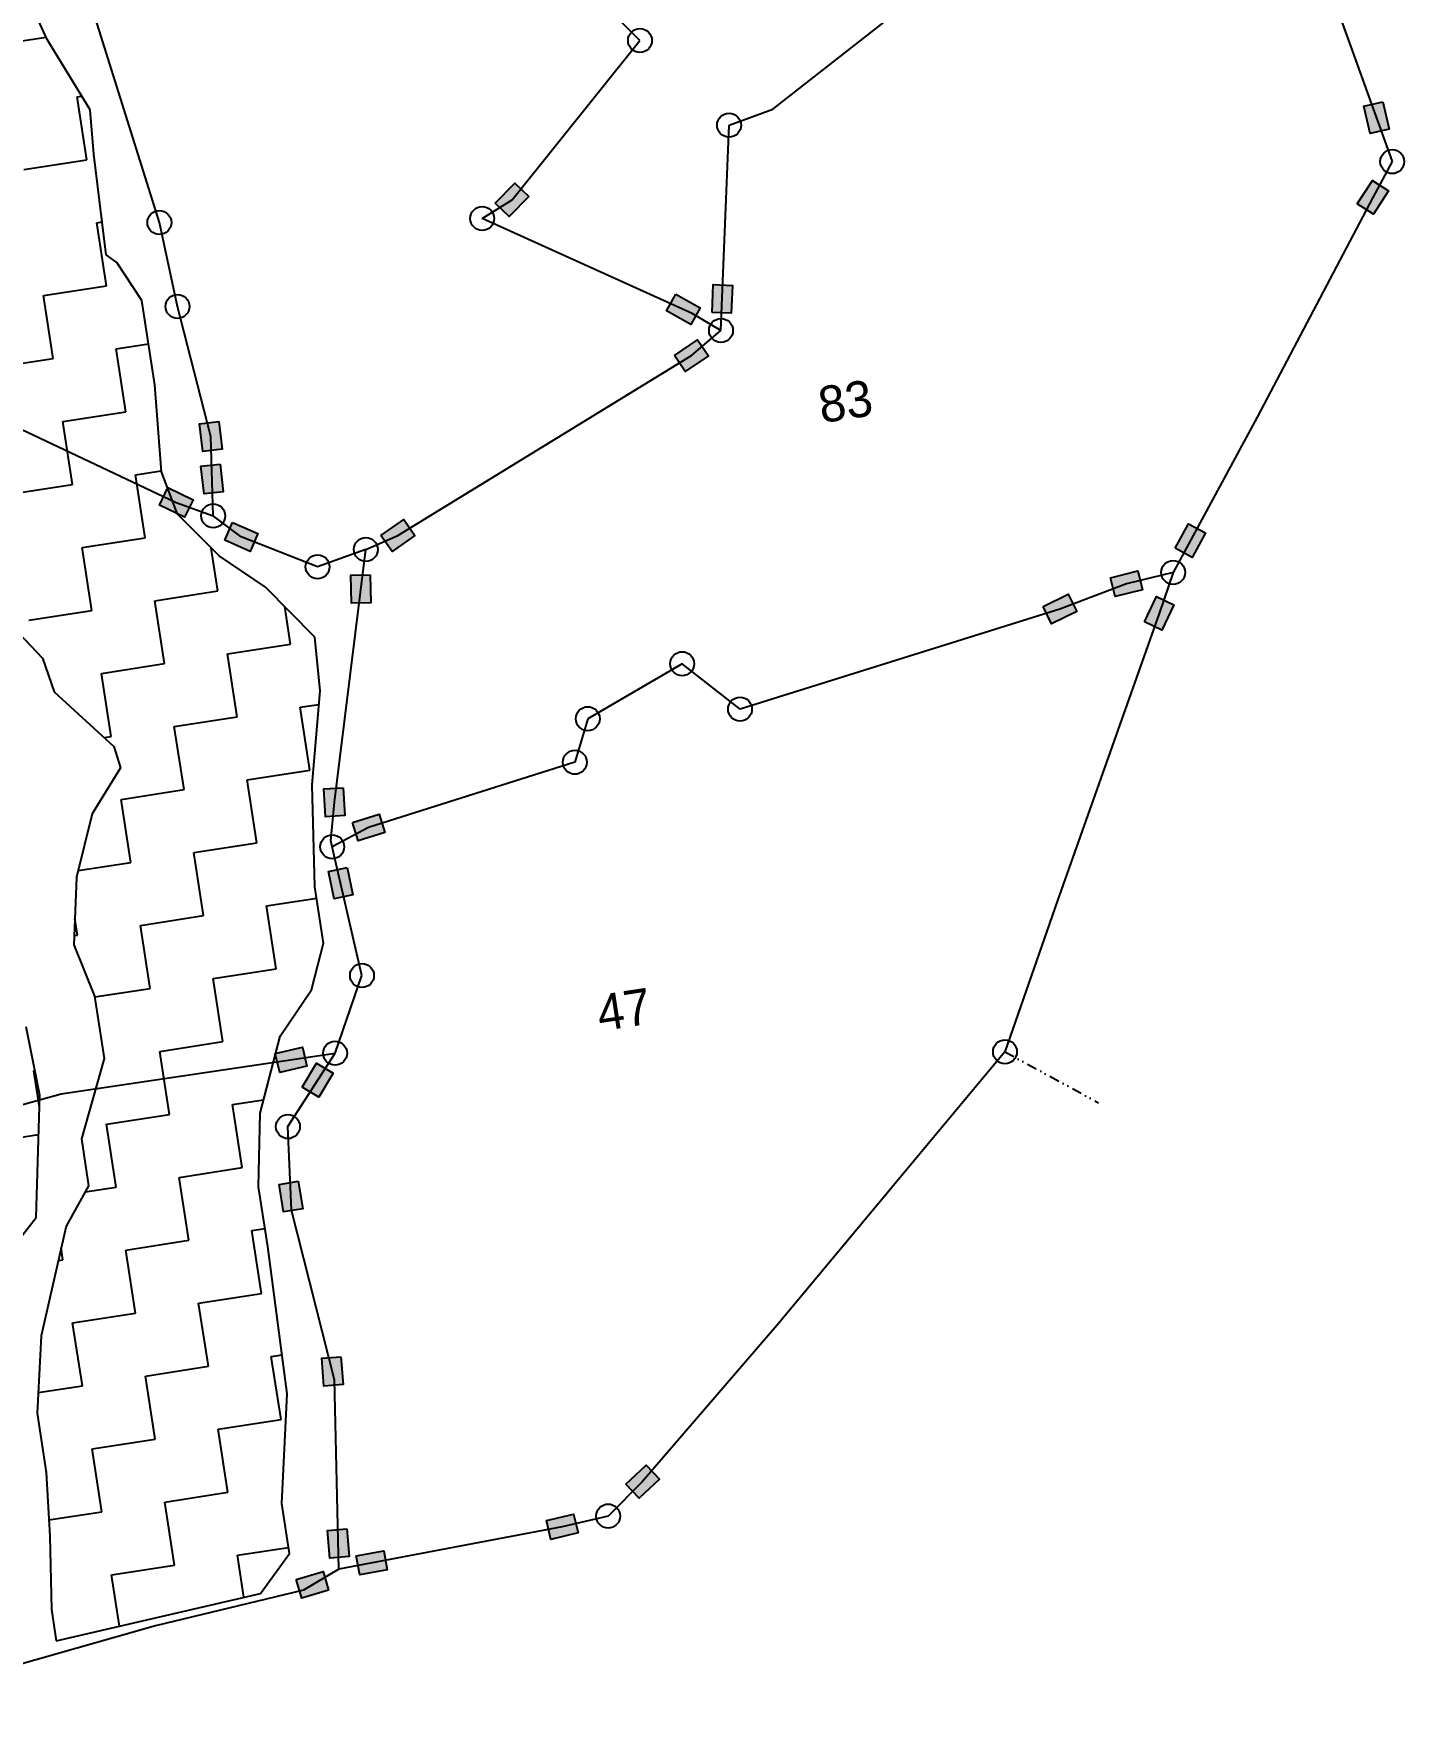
# Model space of a CAD drawing. Header units: metres. Extents: x 301485 to 306458, y 1961153 to 1964216.
# Drawn here: x 304874 to 305555, y 1961582 to 1962420 of the extents above; entities that cross this region are included whole.
import ezdxf

# ---------------------------------------------------------------- set-up
doc = ezdxf.new("R2010")
doc.units = ezdxf.units.M
doc.linetypes.add('DIVIDE', pattern=[1.25, 0.5, -0.25, 0, -0.25, 0, -0.25])
for name, color, linetype in [('POLY_HATCH', 12, 'Continuous'), ('POLY_PARCEL', 6, 'Continuous'), ('TEXT_PARCEL', 7, 'Continuous'), ('V_BOUND_LINE', 7, 'Continuous'), ('V_DIVIDE_LINE', 7, 'DIVIDE')]:
    doc.layers.add(name, color=color, linetype=linetype)
doc.styles.add('TEXT_MAP', font='')
doc.styles.get('TEXT_MAP').set_extended_font_data('Kruti Dev 050')

msp = doc.modelspace()

# ---------------------------------------------------------------- hatches: boundary and pattern name
for points in [[(305537.94, 1962370.74), (305547.29, 1962372.89), (305544.18, 1962386.41), (305534.83, 1962384.26)], [(305547.06, 1962342.3), (305539, 1962347.5), (305531.48, 1962335.84), (305539.55, 1962330.64)], [(305120.09, 1962339.41), (305113.23, 1962346.12), (305103.52, 1962336.22), (305110.38, 1962329.5)], [(305200.59, 1962275.9), (305205.29, 1962284.27), (305193.19, 1962291.05), (305188.49, 1962282.68)], [(305221.26, 1962295.37), (305211.67, 1962295.74), (305211.12, 1962281.88), (305220.71, 1962281.51)], [(305209.31, 1962260.34), (305203.98, 1962268.32), (305192.45, 1962260.6), (305197.79, 1962252.63)], [(304958.33, 1962212.87), (304967.85, 1962214.01), (304966.21, 1962227.79), (304956.68, 1962226.65)], [(304958.89, 1962191.81), (304968.43, 1962192.86), (304966.92, 1962206.65), (304957.38, 1962205.6)], [(304949.24, 1962180.27), (304953.42, 1962188.9), (304940.94, 1962194.95), (304936.75, 1962186.32)], [(304981.87, 1962163.3), (304985.68, 1962172.11), (304972.95, 1962177.61), (304969.14, 1962168.81)], [(305063.61, 1962171.24), (305058.09, 1962179.09), (305046.74, 1962171.11), (305052.26, 1962163.26)], [(305456.17, 1962172.47), (305447.73, 1962177.03), (305441.13, 1962164.83), (305449.57, 1962160.26)], [(305032.18, 1962137.56), (305041.77, 1962137.82), (305041.39, 1962151.68), (305031.8, 1962151.42)], [(305424.83, 1962144.25), (305422.51, 1962153.57), (305409.05, 1962150.22), (305411.37, 1962140.9)], [(305392.19, 1962133.4), (305388, 1962142.03), (305375.52, 1962135.97), (305379.71, 1962127.34)], [(305440.47, 1962136.68), (305431.82, 1962140.84), (305425.81, 1962128.34), (305434.46, 1962124.18)], [(305019.28, 1962031.54), (305028.86, 1962032.13), (305028.02, 1962045.97), (305018.44, 1962045.39)], [(305048.69, 1962023.69), (305045.79, 1962032.84), (305032.57, 1962028.65), (305035.46, 1962019.51)], [(305023.47, 1961990.75), (305032.86, 1961992.72), (305030.02, 1962006.3), (305020.62, 1962004.33)], [(305009.96, 1961907.78), (305007.78, 1961917.13), (304994.27, 1961913.99), (304996.45, 1961904.64)], [(305023.05, 1961904.21), (305014.82, 1961909.15), (305007.68, 1961897.25), (305015.91, 1961892.32)], [(304998.43, 1961835.34), (305007.9, 1961836.87), (305005.69, 1961850.56), (304996.22, 1961849.03)], [(305018.36, 1961748.87), (305027.93, 1961749.59), (305026.89, 1961763.43), (305017.32, 1961762.71)], [(305185, 1961702.7), (305178.42, 1961709.68), (305168.33, 1961700.17), (305174.91, 1961693.18)], [(305144.6, 1961675.97), (305142.38, 1961685.31), (305128.89, 1961682.09), (305131.11, 1961672.76)], [(305021.33, 1961663.43), (305030.89, 1961664.22), (305029.75, 1961678.04), (305020.18, 1961677.25)], [(305049.88, 1961657.71), (305048.09, 1961667.14), (305034.46, 1961664.56), (305036.25, 1961655.13)], [(305020.76, 1961647.56), (305018.01, 1961656.76), (305004.72, 1961652.78), (305007.47, 1961643.59)]]:
    msp.add_hatch(color=256).paths.add_polyline_path(points)

# ---------------------------------------------------------------- linework, layer by layer
for points in [[(305544.18, 1962386.41), (305547.29, 1962372.89), (305537.94, 1962370.74), (305534.83, 1962384.26)], [(305531.48, 1962335.84), (305539, 1962347.5), (305547.06, 1962342.3), (305539.55, 1962330.64)], [(305103.52, 1962336.22), (305113.23, 1962346.12), (305120.09, 1962339.41), (305110.38, 1962329.5)], [(305193.19, 1962291.05), (305205.29, 1962284.27), (305200.59, 1962275.9), (305188.49, 1962282.68)], [(305211.12, 1962281.88), (305211.67, 1962295.74), (305221.26, 1962295.37), (305220.71, 1962281.51)], [(305192.45, 1962260.6), (305203.98, 1962268.32), (305209.31, 1962260.34), (305197.79, 1962252.63)], [(304966.21, 1962227.79), (304967.85, 1962214.01), (304958.33, 1962212.87), (304956.68, 1962226.65)], [(304966.92, 1962206.65), (304968.43, 1962192.86), (304958.89, 1962191.81), (304957.38, 1962205.6)], [(304940.94, 1962194.95), (304953.42, 1962188.9), (304949.24, 1962180.27), (304936.75, 1962186.32)], [(304972.95, 1962177.61), (304985.68, 1962172.11), (304981.87, 1962163.3), (304969.14, 1962168.81)], [(305046.74, 1962171.11), (305058.09, 1962179.09), (305063.61, 1962171.24), (305052.26, 1962163.26)], [(305441.13, 1962164.83), (305447.73, 1962177.03), (305456.17, 1962172.47), (305449.57, 1962160.26)], [(305041.39, 1962151.68), (305041.77, 1962137.82), (305032.18, 1962137.56), (305031.8, 1962151.42)], [(305409.05, 1962150.22), (305422.51, 1962153.57), (305424.83, 1962144.25), (305411.37, 1962140.9)], [(305375.52, 1962135.97), (305388, 1962142.03), (305392.19, 1962133.4), (305379.71, 1962127.34)], [(305425.81, 1962128.34), (305431.82, 1962140.84), (305440.47, 1962136.68), (305434.46, 1962124.18)], [(305028.02, 1962045.97), (305028.86, 1962032.13), (305019.28, 1962031.54), (305018.44, 1962045.39)], [(305032.57, 1962028.65), (305045.79, 1962032.84), (305048.69, 1962023.69), (305035.46, 1962019.51)], [(305030.02, 1962006.3), (305032.86, 1961992.72), (305023.47, 1961990.75), (305020.62, 1962004.33)], [(304994.27, 1961913.99), (305007.78, 1961917.13), (305009.96, 1961907.78), (304996.45, 1961904.64)], [(305007.68, 1961897.25), (305014.82, 1961909.15), (305023.05, 1961904.21), (305015.91, 1961892.32)], [(305005.69, 1961850.56), (305007.9, 1961836.87), (304998.43, 1961835.34), (304996.22, 1961849.03)], [(305026.89, 1961763.43), (305027.93, 1961749.59), (305018.36, 1961748.87), (305017.32, 1961762.71)], [(305168.33, 1961700.17), (305178.42, 1961709.68), (305185, 1961702.7), (305174.91, 1961693.18)], [(305128.89, 1961682.09), (305142.38, 1961685.31), (305144.6, 1961675.97), (305131.11, 1961672.76)], [(305029.75, 1961678.04), (305030.89, 1961664.22), (305021.33, 1961663.43), (305020.18, 1961677.25)], [(305034.46, 1961664.56), (305048.09, 1961667.14), (305049.88, 1961657.71), (305036.25, 1961655.13)], [(305004.72, 1961652.78), (305018.01, 1961656.76), (305020.76, 1961647.56), (305007.47, 1961643.59)]]:
    msp.add_lwpolyline(points, close=True)
for centre in [(305175.35, 1962416.92), (305219.58, 1962374.87), (305548.89, 1962356.81), (304936.72, 1962326.54), (305097.02, 1962328.56), (304945.72, 1962284.9), (305215.58, 1962272.99), (304963.45, 1962180.93), (305039.22, 1962164.21), (305015.28, 1962155.64), (305440.1, 1962152.84), (305196.3, 1962107.52), (305225.03, 1962084.98), (305149.41, 1962080.22), (305142.99, 1962058.58), (305022.56, 1962016.63), (305037.32, 1961952.68), (305023.96, 1961914.12), (305356.58, 1961914.85), (305000.56, 1961877.69), (305159.57, 1961684.35)]:
    msp.add_circle(centre, 5.94)
at = {"layer": 'POLY_HATCH'}
for p, q in [((304881.06, 1962417.37), (304868.98, 1962444.13)), ((304902.34, 1962382.49), (304881.06, 1962417.37)), ((304904.13, 1962360.51), (304902.34, 1962382.49)), ((304910.23, 1962310.58), (304904.13, 1962360.51)), ((304915.61, 1962306.64), (304910.23, 1962310.58)), ((304928.04, 1962287.89), (304915.61, 1962306.64)), ((304934.5, 1962245.96), (304928.04, 1962287.89)), ((304937.7, 1962202.76), (304934.5, 1962245.96)), ((304945.71, 1962181.74), (304937.7, 1962202.76)), ((304966.39, 1962161.08), (304945.71, 1962181.74)), ((304989.46, 1962145.55), (304966.39, 1962161.08)), ((304848.38, 1962142.13), (304878.75, 1962110.24)), ((305013.97, 1962120.71), (304989.46, 1962145.55)), ((305016.48, 1962094.07), (305013.97, 1962120.71)), ((304878.75, 1962110.24), (304884.49, 1962093.64)), ((304884.49, 1962093.64), (304914.13, 1962066.41)), ((305012.54, 1962047.36), (305016.48, 1962094.07)), ((304914.13, 1962066.41), (304917.36, 1962055.78)), ((304917.36, 1962055.78), (304903.38, 1962032.96)), ((305013.98, 1961996.71), (305012.54, 1962047.36)), ((304903.38, 1962032.96), (304895.49, 1962001.54)), ((304895.49, 1962001.54), (304894.3, 1961967.97)), ((305018.28, 1961968.76), (305013.98, 1961996.71)), ((304894.3, 1961967.97), (304904.58, 1961942.53)), ((305012.31, 1961945.58), (305018.28, 1961968.76)), ((304996.77, 1961922.52), (305012.31, 1961945.58)), ((304904.58, 1961942.53), (304909.36, 1961911.47)), ((304877.36, 1961893.24), (304870.54, 1961927.17)), ((304986.73, 1961884.41), (304996.77, 1961922.52)), ((304909.36, 1961911.47), (304898.01, 1961871.56)), ((304875.57, 1961832.55), (304877.36, 1961893.24)), ((304986.01, 1961847.73), (304986.73, 1961884.41)), ((304898.01, 1961871.56), (304901.6, 1961848.27)), ((304901.6, 1961848.27), (304890.38, 1961828.24)), ((304990.56, 1961818.23), (304986.01, 1961847.73)), ((304855.61, 1961807.22), (304875.57, 1961832.55)), ((304890.38, 1961828.24), (304878.07, 1961773.88)), ((305000.24, 1961745), (304990.56, 1961818.23)), ((304878.07, 1961773.88), (304876.04, 1961735.41)), ((304997.5, 1961690.53), (305000.24, 1961745)), ((304876.04, 1961735.41), (304880.59, 1961705.91)), ((304880.59, 1961705.91), (304882.26, 1961674.37)), ((305001.33, 1961665.68), (304997.5, 1961690.53)), ((304882.26, 1961674.37), (304883.1, 1961637.93)), ((304986.86, 1961645.97), (305001.33, 1961665.68)), ((304885.49, 1961622.4), (304986.86, 1961645.97)), ((304883.1, 1961637.93), (304885.49, 1961622.4))]:
    msp.add_line(p, q, dxfattribs=at)
at = {"layer": 'POLY_HATCH', "linetype": 'Continuous'}
for p, q in [((304859.87, 1962415.5), (304880.47, 1962418.67)), ((304895.96, 1962389.04), (304898.14, 1962389.37)), ((304900.78, 1962357.76), (304895.96, 1962389.04)), ((304869.5, 1962352.94), (304900.78, 1962357.76)), ((304905.6, 1962326.48), (304908.24, 1962326.89)), ((304910.41, 1962295.21), (304905.6, 1962326.48)), ((304879.14, 1962290.39), (304910.41, 1962295.21)), ((304883.95, 1962259.11), (304879.14, 1962290.39)), ((304915.23, 1962263.93), (304931.35, 1962266.41)), ((304920.05, 1962232.65), (304915.23, 1962263.93)), ((304854.99, 1962254.65), (304883.95, 1962259.11)), ((304888.77, 1962227.84), (304920.05, 1962232.65)), ((304893.59, 1962196.56), (304888.77, 1962227.84)), ((304862.31, 1962191.74), (304893.59, 1962196.56)), ((304924.86, 1962201.38), (304937.65, 1962203.35)), ((304929.68, 1962170.1), (304924.86, 1962201.38)), ((304898.4, 1962165.28), (304929.68, 1962170.1)), ((304903.22, 1962134.01), (304898.4, 1962165.28)), ((304965.77, 1962143.64), (304962.49, 1962164.97)), ((304934.5, 1962138.82), (304965.77, 1962143.64)), ((304939.31, 1962107.55), (304934.5, 1962138.82)), ((304871.94, 1962129.19), (304903.22, 1962134.01)), ((305001.87, 1962117.18), (304998.99, 1962135.9)), ((304970.59, 1962112.36), (305001.87, 1962117.18)), ((304975.41, 1962081.09), (304970.59, 1962112.36)), ((304908.04, 1962102.73), (304939.31, 1962107.55)), ((304912.86, 1962071.45), (304908.04, 1962102.73)), ((305006.69, 1962085.9), (305015.91, 1962087.32)), ((304944.13, 1962076.27), (304975.41, 1962081.09)), ((305011.5, 1962054.63), (305006.69, 1962085.9)), ((304909.25, 1962070.9), (304912.86, 1962071.45)), ((304948.95, 1962044.99), (304944.13, 1962076.27)), ((304980.23, 1962049.81), (305011.5, 1962054.63)), ((304985.04, 1962018.53), (304980.23, 1962049.81)), ((304917.67, 1962040.17), (304948.95, 1962044.99)), ((304922.49, 1962008.9), (304917.67, 1962040.17)), ((304953.77, 1962013.72), (304985.04, 1962018.53)), ((304958.58, 1961982.44), (304953.77, 1962013.72)), ((304896.33, 1962004.87), (304922.49, 1962008.9)), ((304989.86, 1961987.26), (305014.84, 1961991.1)), ((304994.68, 1961955.98), (304989.86, 1961987.26)), ((304896.03, 1961972.8), (304894.76, 1961981.04)), ((304927.31, 1961977.62), (304958.58, 1961982.44)), ((304894.46, 1961972.56), (304896.03, 1961972.8)), ((304932.12, 1961946.34), (304927.31, 1961977.62)), ((304963.4, 1961951.16), (304994.68, 1961955.98)), ((304904.64, 1961942.11), (304932.12, 1961946.34)), ((304968.22, 1961919.88), (304963.4, 1961951.16)), ((304936.94, 1961915.07), (304968.22, 1961919.88)), ((304941.76, 1961883.79), (304936.94, 1961915.07)), ((304874.39, 1961905.43), (304874.89, 1961905.51)), ((304877.18, 1961887.28), (304874.39, 1961905.43)), ((304973.03, 1961888.61), (304988.46, 1961890.98)), ((304977.85, 1961857.33), (304973.03, 1961888.61)), ((304910.48, 1961878.97), (304941.76, 1961883.79)), ((304915.3, 1961847.7), (304910.48, 1961878.97)), ((304847.93, 1961869.34), (304876.78, 1961873.78)), ((304946.57, 1961852.51), (304977.85, 1961857.33)), ((304951.39, 1961821.24), (304946.57, 1961852.51)), ((304899.95, 1961845.33), (304915.3, 1961847.7)), ((304920.11, 1961816.42), (304951.39, 1961821.24)), ((304982.67, 1961826.05), (304989.2, 1961827.06)), ((304987.49, 1961794.78), (304982.67, 1961826.05)), ((304886.54, 1961811.25), (304888.84, 1961811.6)), ((304888.84, 1961811.6), (304887.94, 1961817.44)), ((304924.93, 1961785.14), (304920.11, 1961816.42)), ((304956.21, 1961789.96), (304987.49, 1961794.78)), ((304961.03, 1961758.68), (304956.21, 1961789.96)), ((304893.65, 1961780.33), (304924.93, 1961785.14)), ((304898.47, 1961749.05), (304893.65, 1961780.33)), ((304992.3, 1961763.5), (304997.69, 1961764.33)), ((304997.12, 1961732.22), (304992.3, 1961763.5)), ((304929.75, 1961753.87), (304961.03, 1961758.68)), ((304934.57, 1961722.59), (304929.75, 1961753.87)), ((304876.59, 1961745.68), (304898.47, 1961749.05)), ((304965.84, 1961727.41), (304997.12, 1961732.22)), ((304970.66, 1961696.13), (304965.84, 1961727.41)), ((304903.29, 1961717.77), (304934.57, 1961722.59)), ((304908.11, 1961686.5), (304903.29, 1961717.77)), ((304939.38, 1961691.31), (304970.66, 1961696.13)), ((304881.83, 1961682.45), (304908.11, 1961686.5)), ((304944.2, 1961660.04), (304939.38, 1961691.31)), ((304975.48, 1961664.85), (305000.85, 1961668.76)), ((304912.92, 1961655.22), (304944.2, 1961660.04)), ((304978.68, 1961644.06), (304975.48, 1961664.85)), ((304916.85, 1961629.69), (304912.92, 1961655.22))]:
    msp.add_line(p, q, dxfattribs=at)
at = {"layer": 'POLY_PARCEL'}
for p, q in [((305175.35, 1962416.92), (305123.24, 1962468.78)), ((304936.72, 1962326.54), (304900.03, 1962443.66)), ((305241.32, 1962382.8), (305310.46, 1962437.05)), ((305111.81, 1962337.81), (305175.35, 1962416.92)), ((305219.58, 1962374.87), (305241.32, 1962382.8)), ((305215.58, 1962272.99), (305219.58, 1962374.87)), ((305097.02, 1962328.56), (305111.81, 1962337.81)), ((304945.72, 1962284.9), (304936.72, 1962326.54)), ((305201.34, 1962281.46), (305097.02, 1962328.56)), ((304962.27, 1962220.33), (304945.72, 1962284.9)), ((305215.58, 1962272.99), (305201.34, 1962281.46)), ((305200.88, 1962260.47), (305215.58, 1962272.99)), ((305055.18, 1962171.18), (305200.88, 1962260.47)), ((304861.81, 1962226.99), (304945.09, 1962187.61)), ((304963.45, 1962180.93), (304962.27, 1962220.33)), ((304945.09, 1962187.61), (304963.45, 1962180.93)), ((304977.41, 1962170.46), (304963.45, 1962180.93)), ((305039.22, 1962164.21), (305055.18, 1962171.18)), ((305015.28, 1962155.64), (304977.41, 1962170.46)), ((305039.22, 1962164.21), (305015.28, 1962155.64)), ((305023.65, 1962038.76), (305039.22, 1962164.21)), ((305416.94, 1962147.23), (305383.86, 1962134.68)), ((305440.1, 1962152.84), (305416.94, 1962147.23)), ((305383.86, 1962134.68), (305225.03, 1962084.98)), ((305196.3, 1962107.52), (305149.41, 1962080.22)), ((305225.03, 1962084.98), (305196.3, 1962107.52)), ((305149.41, 1962080.22), (305142.99, 1962058.58)), ((305142.99, 1962058.58), (305040.63, 1962026.17)), ((305021.88, 1962019.62), (305023.65, 1962038.76)), ((305040.63, 1962026.17), (305022.56, 1962016.63)), ((305022.56, 1962016.63), (305021.88, 1962019.62)), ((305037.32, 1961952.68), (305022.56, 1962016.63)), ((305023.96, 1961914.12), (305037.32, 1961952.68)), ((304887.92, 1961893.99), (305023.96, 1961914.12)), ((305000.56, 1961877.69), (305023.96, 1961914.12)), ((304844.46, 1961881.96), (304887.92, 1961893.99)), ((305002.35, 1961836.27), (305000.56, 1961877.69)), ((305023.68, 1961751.98), (305002.35, 1961836.27)), ((305025.83, 1961658.04), (305023.68, 1961751.98))]:
    msp.add_line(p, q, dxfattribs=at)
at = {"layer": 'V_BOUND_LINE'}
for p, q in [((305495.51, 1962503.89), (305526.23, 1962419.83)), ((305526.23, 1962419.83), (305548.89, 1962356.81)), ((305548.89, 1962356.81), (305539.27, 1962339.07)), ((305539.27, 1962339.07), (305481.83, 1962230)), ((305481.83, 1962230), (305440.1, 1962152.84)), ((305440.1, 1962152.84), (305433.14, 1962132.51)), ((305433.14, 1962132.51), (305382.67, 1961989.9)), ((305382.67, 1961989.9), (305356.58, 1961914.85)), ((305356.58, 1961914.85), (305244.35, 1961780.18)), ((305244.35, 1961780.18), (305176.66, 1961701.43)), ((305176.66, 1961701.43), (305159.57, 1961684.35)), ((305136.74, 1961679.03), (305025.83, 1961658.04)), ((305159.57, 1961684.35), (305136.74, 1961679.03)), ((305025.83, 1961658.04), (305008.32, 1961647.52)), ((305008.32, 1961647.52), (304934.84, 1961629.88)), ((304934.84, 1961629.88), (304766.48, 1961581.98))]:
    msp.add_line(p, q, dxfattribs=at)
at = {"layer": 'V_DIVIDE_LINE', "ltscale": 10}
msp.add_line((305356.58, 1961914.85), (305402.96, 1961889.58), dxfattribs=at)

# ---------------------------------------------------------------- texts
at = {"layer": 'TEXT_PARCEL', "style": 'TEXT_MAP'}
for s, p in [('83', (305265.51, 1962226.92)), ('47', (305155.52, 1961924.97))]:
    msp.add_text(s, height=17.941, rotation=8.75553, dxfattribs=at).set_placement(p)

doc.saveas('drawing.dxf')
